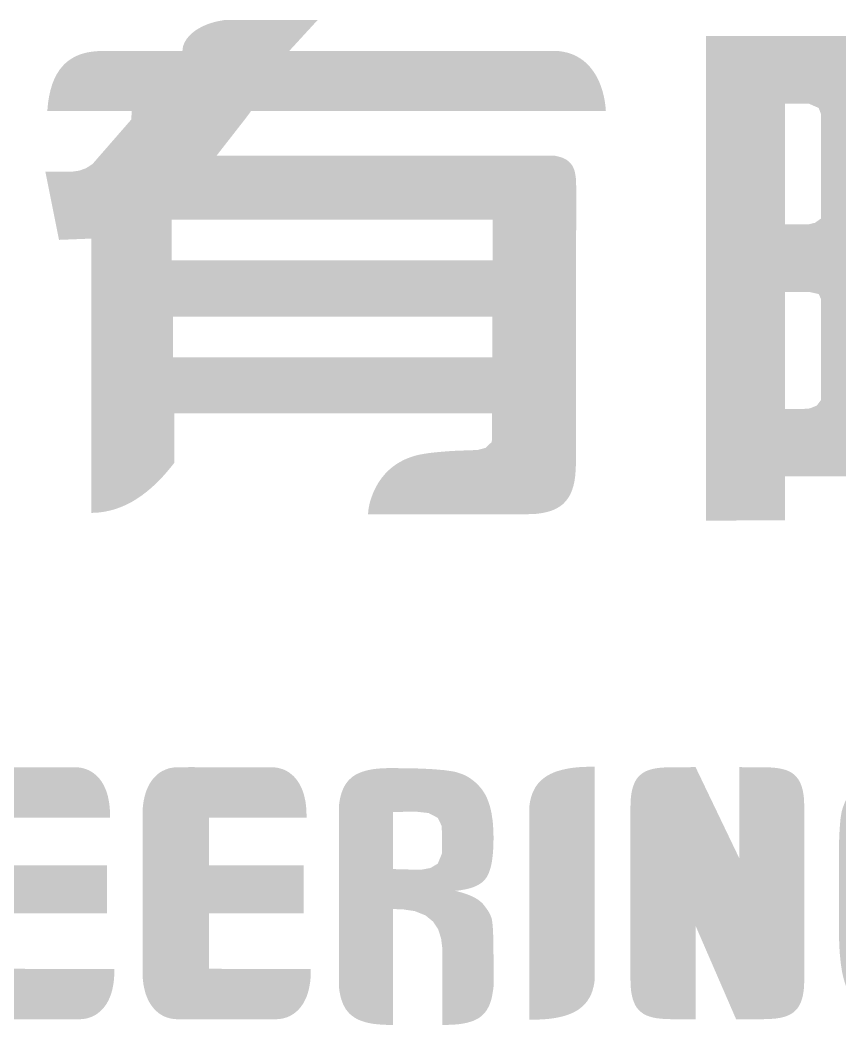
# Model space of a CAD drawing. Extents: x 757 to 8510, y -6585 to 527.
# Drawn here: x 1848.61 to 1859.12, y -827.13 to -814.26 of the extents above; entities that cross this region are included whole.
import ezdxf

# ---------------------------------------------------------------- set-up
doc = ezdxf.new("R2010")
doc.units = 0
doc.header["$MEASUREMENT"] = 0
doc.layers.add('图框', color=92, linetype='CONTINUOUS')

# ---------------------------------------------------------------- blocks, each defined once
blk = doc.blocks.new('LOGO_CD')
at = {"layer": '图框', "linetype": 'Continuous', "lineweight": -3}
h = blk.add_hatch(color=7, dxfattribs=at)
h.dxf.hatch_style = 1
h.paths.add_polyline_path([(74.669, 16.562), (73.621, 16.559), (73.579, 16.558), (73.535, 16.554), (73.493, 16.549), (73.452, 16.542), (73.414, 16.533), (73.377, 16.522), (73.342, 16.51), (73.309, 16.496), (73.277, 16.48), (73.247, 16.462), (73.218, 16.443), (73.191, 16.422), (73.166, 16.4), (73.142, 16.376), (73.098, 16.324), (73.06, 16.265), (73.027, 16.201), (73, 16.132), (72.978, 16.058), (72.96, 15.978), (72.947, 15.894), (72.939, 15.805), (72.934, 15.79), (72.934, 15.79), (72.934, 15.79), (72.934, 15.79), (72.934, 15.79), (74.02, 15.79), (74.012, 15.681), (74.005, 15.673), (73.516, 15.112), (73.435, 15.06), (73.347, 15.028), (73.242, 15.013), (72.913, 15.013), (72.913, 15.012), (73.087, 14.142), (73.088, 14.141), (73.094, 14.142), (73.495, 14.158), (73.502, 14.159), (73.502, 10.646), (73.505, 10.646), (73.515, 10.646), (73.591, 10.65), (73.666, 10.66), (73.739, 10.675), (73.811, 10.695), (73.88, 10.72), (73.949, 10.75), (74.015, 10.784), (74.08, 10.823), (74.144, 10.866), (74.206, 10.913), (74.266, 10.963), (74.325, 11.017), (74.383, 11.074), (74.439, 11.135), (74.493, 11.198), (74.546, 11.263), (74.559, 11.28), (74.563, 11.284), (74.564, 11.286), (74.565, 11.287), (74.565, 11.92), (78.634, 11.92), (78.632, 11.555), (78.554, 11.479), (78.446, 11.45), (78.394, 11.449), (78.371, 11.448), (78.281, 11.445), (78.195, 11.442), (78.112, 11.438), (78.034, 11.432), (77.96, 11.426), (77.889, 11.419), (77.822, 11.411), (77.79, 11.406), (77.774, 11.404), (77.766, 11.402), (77.763, 11.402), (77.76, 11.401), (77.753, 11.4), (77.699, 11.39), (77.647, 11.377), (77.597, 11.361), (77.551, 11.344), (77.507, 11.325), (77.466, 11.303), (77.427, 11.281), (77.39, 11.256), (77.356, 11.231), (77.324, 11.204), (77.295, 11.176), (77.267, 11.148), (77.218, 11.089), (77.176, 11.028), (77.142, 10.967), (77.114, 10.907), (77.092, 10.849), (77.074, 10.795), (77.062, 10.746), (77.054, 10.702), (77.051, 10.683), (77.049, 10.666), (77.048, 10.651), (77.047, 10.638), (77.047, 10.629), (79.074, 10.629), (79.086, 10.629), (79.128, 10.63), (79.207, 10.634), (79.279, 10.644), (79.344, 10.658), (79.403, 10.676), (79.456, 10.7), (79.503, 10.728), (79.545, 10.76), (79.581, 10.798), (79.612, 10.839), (79.639, 10.886), (79.66, 10.937), (79.678, 10.993), (79.691, 11.053), (79.7, 11.118), (79.706, 11.188), (79.709, 11.262), (79.713, 14.753), (79.713, 14.774), (79.713, 14.817), (79.711, 14.897), (79.708, 14.935), (79.703, 14.971), (79.697, 15.005), (79.688, 15.037), (79.676, 15.067), (79.661, 15.095), (79.642, 15.12), (79.62, 15.143), (79.593, 15.164), (79.562, 15.182), (79.526, 15.197), (79.485, 15.209), (79.438, 15.219), (79.433, 15.219), (79.233, 15.219), (79.217, 15.219), (79.188, 15.219), (79.186, 15.219), (75.105, 15.219), (75.471, 15.688), (75.547, 15.79), (80.092, 15.79), (80.092, 15.79), (80.093, 15.79), (80.093, 15.79), (80.093, 15.79), (80.089, 15.839), (80.081, 15.906), (80.068, 15.974), (80.051, 16.043), (80.029, 16.111), (80.002, 16.178), (79.969, 16.243), (79.93, 16.304), (79.885, 16.361), (79.86, 16.388), (79.833, 16.413), (79.805, 16.437), (79.774, 16.459), (79.742, 16.479), (79.708, 16.497), (79.673, 16.514), (79.635, 16.528), (79.595, 16.54), (79.554, 16.549), (79.51, 16.557), (79.464, 16.561), (79.453, 16.562), (79.452, 16.562), (76.038, 16.562), (76.4, 16.956), (76.398, 16.956), (75.208, 16.956), (75.208, 16.956), (75.204, 16.956), (75.188, 16.953), (75.126, 16.942), (75.069, 16.928), (75.015, 16.912), (74.965, 16.893), (74.918, 16.871), (74.876, 16.848), (74.837, 16.824), (74.803, 16.798), (74.772, 16.77), (74.745, 16.742), (74.722, 16.713), (74.704, 16.684), (74.689, 16.654), (74.678, 16.625), (74.672, 16.596), (74.669, 16.567)])
h.paths.add_polyline_path([(78.642, 14.399), (78.642, 14.399), (78.642, 14.397), (78.642, 13.928), (78.642, 13.878), (74.53, 13.878), (74.53, 14.399)], flags=16)
h.paths.add_polyline_path([(78.431, 13.16), (78.458, 13.16), (78.53, 13.16), (78.54, 13.16), (78.55, 13.16), (78.559, 13.16), (78.568, 13.16), (78.577, 13.16), (78.584, 13.16), (78.592, 13.16), (78.599, 13.16), (78.605, 13.16), (78.616, 13.16), (78.621, 13.16), (78.625, 13.16), (78.629, 13.16), (78.632, 13.16), (78.637, 13.16), (78.638, 13.16), (78.639, 13.16), (78.639, 13.16), (78.639, 12.638), (78.615, 12.638), (78.61, 12.638), (78.604, 12.638), (78.597, 12.638), (78.583, 12.638), (78.575, 12.638), (78.566, 12.638), (78.548, 12.638), (78.538, 12.638), (78.528, 12.638), (78.517, 12.638), (78.505, 12.638), (74.723, 12.638), (74.698, 12.638), (74.674, 12.638), (74.663, 12.638), (74.642, 12.638), (74.633, 12.638), (74.615, 12.638), (74.607, 12.638), (74.599, 12.638), (74.592, 12.638), (74.579, 12.638), (74.573, 12.638), (74.568, 12.638), (74.564, 12.638), (74.551, 12.638), (74.549, 12.638), (74.548, 12.638), (74.547, 12.688), (74.547, 13.16), (74.557, 13.16), (74.561, 13.16), (74.565, 13.16), (74.593, 13.16), (74.601, 13.16), (74.608, 13.16), (74.617, 13.16), (74.644, 13.16), (74.655, 13.16), (74.665, 13.16), (74.677, 13.16)], flags=16)
h = blk.add_hatch(color=7, dxfattribs=at)
h.dxf.hatch_style = 1
h.paths.add_polyline_path([(81.377, 10.546), (82.387, 10.552), (82.387, 10.65), (82.387, 11.029), (82.387, 11.102), (82.387, 11.112), (83.278, 11.112), (83.311, 11.112), (83.343, 11.113), (83.373, 11.115), (83.403, 11.117), (83.432, 11.12), (83.46, 11.124), (83.487, 11.128), (83.514, 11.134), (83.539, 11.139), (83.563, 11.146), (83.587, 11.153), (83.609, 11.161), (83.631, 11.17), (83.652, 11.179), (83.672, 11.189), (83.691, 11.2), (83.71, 11.211), (83.727, 11.223), (83.744, 11.236), (83.76, 11.25), (83.775, 11.264), (83.79, 11.279), (83.803, 11.294), (83.816, 11.31), (83.828, 11.327), (83.84, 11.345), (83.85, 11.363), (83.86, 11.382), (83.869, 11.402), (83.878, 11.422), (83.885, 11.443), (83.893, 11.465), (83.899, 11.487), (83.905, 11.511), (83.91, 11.534), (83.914, 11.559), (83.918, 11.584), (83.921, 11.61), (83.924, 11.637), (83.925, 11.664), (83.927, 11.692), (83.928, 11.726), (83.928, 13.239), (83.927, 13.254), (83.926, 13.308), (83.922, 13.36), (83.917, 13.409), (83.909, 13.456), (83.9, 13.501), (83.888, 13.544), (83.873, 13.584), (83.857, 13.623), (83.838, 13.658), (83.811, 13.699), (83.791, 13.723), (83.778, 13.738), (83.764, 13.752), (83.749, 13.766), (83.734, 13.779), (83.718, 13.791), (83.701, 13.803), (83.683, 13.814), (83.665, 13.825), (83.646, 13.835), (83.626, 13.845), (83.605, 13.854), (83.583, 13.862), (83.561, 13.87), (83.538, 13.878), (83.514, 13.884), (83.489, 13.891), (83.463, 13.896), (83.436, 13.901), (83.409, 13.906), (83.38, 13.91), (83.409, 13.914), (83.436, 13.918), (83.463, 13.924), (83.489, 13.93), (83.514, 13.936), (83.538, 13.943), (83.561, 13.95), (83.583, 13.958), (83.605, 13.967), (83.626, 13.976), (83.646, 13.986), (83.665, 13.996), (83.683, 14.007), (83.701, 14.018), (83.718, 14.03), (83.734, 14.043), (83.749, 14.056), (83.764, 14.07), (83.778, 14.084), (83.791, 14.099), (83.816, 14.13), (83.838, 14.163), (83.857, 14.199), (83.873, 14.237), (83.888, 14.277), (83.9, 14.319), (83.909, 14.364), (83.917, 14.411), (83.922, 14.46), (83.926, 14.511), (83.928, 14.568), (83.928, 16.149), (83.927, 16.164), (83.927, 16.193), (83.926, 16.22), (83.924, 16.247), (83.921, 16.273), (83.918, 16.299), (83.914, 16.323), (83.91, 16.347), (83.905, 16.37), (83.9, 16.393), (83.893, 16.415), (83.886, 16.436), (83.879, 16.456), (83.87, 16.476), (83.861, 16.495), (83.851, 16.513), (83.841, 16.531), (83.83, 16.548), (83.818, 16.564), (83.805, 16.58), (83.791, 16.594), (83.777, 16.609), (83.762, 16.622), (83.746, 16.635), (83.729, 16.647), (83.712, 16.658), (83.694, 16.669), (83.674, 16.679), (83.654, 16.689), (83.633, 16.697), (83.612, 16.705), (83.589, 16.713), (83.565, 16.72), (83.541, 16.726), (83.515, 16.731), (83.489, 16.736), (83.462, 16.74), (83.434, 16.744), (83.404, 16.746), (83.374, 16.749), (83.343, 16.75), (83.311, 16.751), (83.278, 16.752), (81.377, 16.752)])
h.paths.add_polyline_path([(82.387, 15.885), (82.695, 15.885), (82.819, 15.831), (82.849, 15.751), (82.849, 14.415), (82.771, 14.36), (82.686, 14.34), (82.623, 14.339), (82.387, 14.339)], flags=16)
h.paths.add_polyline_path([(82.387, 13.473), (82.707, 13.473), (82.819, 13.448), (82.849, 13.385), (82.849, 12.091), (82.794, 12.019), (82.703, 11.983), (82.636, 11.978), (82.387, 11.978)], flags=16)
h = blk.add_hatch(color=7, dxfattribs=at)
h.dxf.hatch_style = 1
h.paths.add_polyline_path([(71.64, 4.812), (71.641, 4.811), (71.642, 4.809), (71.644, 4.807), (71.644, 4.806), (71.64, 4.806), (71.64, 4.762), (71.641, 4.72), (71.644, 4.68), (71.648, 4.641), (71.654, 4.604), (71.66, 4.569), (71.668, 4.535), (71.677, 4.503), (71.687, 4.473), (71.697, 4.444), (71.709, 4.417), (71.722, 4.391), (71.736, 4.367), (71.75, 4.345), (71.765, 4.324), (71.781, 4.304), (71.797, 4.286), (71.814, 4.269), (71.832, 4.254), (71.85, 4.239), (71.869, 4.226), (71.888, 4.215), (71.907, 4.204), (71.927, 4.195), (71.947, 4.187), (71.967, 4.181), (71.987, 4.175), (72.007, 4.17), (72.028, 4.167), (72.048, 4.164), (72.068, 4.163), (72.089, 4.163), (73.348, 4.163), (73.368, 4.163), (73.388, 4.164), (73.409, 4.167), (73.429, 4.17), (73.45, 4.175), (73.47, 4.181), (73.49, 4.187), (73.51, 4.195), (73.529, 4.204), (73.549, 4.215), (73.568, 4.226), (73.586, 4.239), (73.604, 4.254), (73.622, 4.269), (73.639, 4.286), (73.656, 4.304), (73.671, 4.324), (73.687, 4.345), (73.701, 4.367), (73.714, 4.391), (73.727, 4.417), (73.739, 4.444), (73.75, 4.473), (73.76, 4.503), (73.769, 4.535), (73.776, 4.569), (73.783, 4.604), (73.788, 4.641), (73.792, 4.68), (73.795, 4.72), (73.797, 4.762), (73.797, 4.806), (73.171, 4.806), (72.491, 4.808), (72.491, 5.518), (73.704, 5.518), (73.704, 6.132), (72.491, 6.132), (72.491, 6.744), (73.082, 6.744), (73.082, 6.744), (73.742, 6.745), (73.742, 6.789), (73.74, 6.831), (73.737, 6.871), (73.733, 6.91), (73.728, 6.947), (73.721, 6.982), (73.714, 7.016), (73.705, 7.048), (73.695, 7.078), (73.684, 7.107), (73.672, 7.134), (73.66, 7.159), (73.646, 7.184), (73.632, 7.206), (73.617, 7.227), (73.601, 7.247), (73.584, 7.265), (73.567, 7.282), (73.55, 7.297), (73.531, 7.312), (73.513, 7.325), (73.494, 7.336), (73.475, 7.347), (73.455, 7.356), (73.435, 7.364), (73.415, 7.37), (73.395, 7.376), (73.374, 7.381), (73.354, 7.384), (73.334, 7.387), (73.313, 7.388), (73.293, 7.388), (73.082, 7.388), (72.229, 7.39), (72.228, 7.388), (72.089, 7.388), (72.069, 7.388), (72.049, 7.387), (72.03, 7.384), (72.01, 7.381), (71.99, 7.377), (71.971, 7.372), (71.951, 7.365), (71.932, 7.358), (71.913, 7.349), (71.894, 7.34), (71.876, 7.329), (71.858, 7.317), (71.84, 7.304), (71.823, 7.289), (71.806, 7.274), (71.79, 7.257), (71.774, 7.239), (71.759, 7.219), (71.745, 7.198), (71.731, 7.176), (71.718, 7.152), (71.706, 7.127), (71.695, 7.101), (71.685, 7.073), (71.675, 7.043), (71.667, 7.012), (71.66, 6.979), (71.653, 6.945), (71.648, 6.909), (71.644, 6.872), (71.642, 6.833), (71.64, 6.787)])
h = blk.add_hatch(color=7, dxfattribs=at)
h.dxf.hatch_style = 1
h.paths.add_polyline_path([(74.276, 7.219), (74.261, 7.198), (74.248, 7.176), (74.235, 7.152), (74.223, 7.127), (74.212, 7.101), (74.201, 7.073), (74.192, 7.043), (74.184, 7.012), (74.176, 6.979), (74.17, 6.945), (74.165, 6.909), (74.161, 6.872), (74.158, 6.833), (74.157, 6.789), (74.157, 4.812), (74.157, 4.811), (74.159, 4.809), (74.16, 4.807), (74.161, 4.806), (74.157, 4.806), (74.157, 4.762), (74.158, 4.72), (74.161, 4.68), (74.165, 4.641), (74.17, 4.604), (74.177, 4.569), (74.185, 4.535), (74.193, 4.503), (74.203, 4.473), (74.214, 4.444), (74.226, 4.417), (74.239, 4.391), (74.252, 4.367), (74.267, 4.345), (74.282, 4.324), (74.298, 4.304), (74.314, 4.286), (74.331, 4.269), (74.349, 4.254), (74.367, 4.239), (74.385, 4.226), (74.404, 4.215), (74.424, 4.204), (74.443, 4.195), (74.463, 4.187), (74.483, 4.181), (74.504, 4.175), (74.524, 4.17), (74.544, 4.167), (74.565, 4.164), (74.585, 4.163), (74.605, 4.163), (75.865, 4.163), (75.885, 4.163), (75.905, 4.164), (75.925, 4.167), (75.946, 4.17), (75.966, 4.175), (75.986, 4.181), (76.007, 4.187), (76.026, 4.195), (76.046, 4.204), (76.065, 4.215), (76.084, 4.226), (76.103, 4.239), (76.121, 4.254), (76.139, 4.269), (76.156, 4.286), (76.172, 4.304), (76.188, 4.324), (76.203, 4.345), (76.218, 4.367), (76.231, 4.391), (76.244, 4.417), (76.256, 4.444), (76.267, 4.473), (76.276, 4.503), (76.285, 4.535), (76.293, 4.569), (76.299, 4.604), (76.305, 4.641), (76.309, 4.68), (76.312, 4.72), (76.313, 4.762), (76.313, 4.806), (75.688, 4.806), (75.008, 4.808), (75.008, 5.518), (76.221, 5.518), (76.221, 6.132), (75.008, 6.132), (75.008, 6.744), (75.599, 6.744), (75.599, 6.745), (76.258, 6.745), (76.258, 6.789), (76.257, 6.831), (76.254, 6.871), (76.25, 6.91), (76.245, 6.947), (76.238, 6.982), (76.23, 7.016), (76.222, 7.048), (76.212, 7.078), (76.201, 7.107), (76.189, 7.134), (76.176, 7.159), (76.163, 7.184), (76.148, 7.206), (76.133, 7.227), (76.117, 7.247), (76.101, 7.265), (76.084, 7.282), (76.066, 7.297), (76.048, 7.312), (76.029, 7.325), (76.011, 7.336), (75.991, 7.347), (75.972, 7.356), (75.952, 7.364), (75.932, 7.37), (75.911, 7.376), (75.891, 7.381), (75.871, 7.384), (75.85, 7.387), (75.83, 7.388), (75.81, 7.388), (75.599, 7.388), (74.746, 7.39), (74.745, 7.388), (74.605, 7.388), (74.586, 7.388), (74.566, 7.387), (74.546, 7.384), (74.527, 7.381), (74.507, 7.377), (74.487, 7.372), (74.468, 7.365), (74.449, 7.358), (74.43, 7.349), (74.411, 7.34), (74.392, 7.329), (74.374, 7.317), (74.357, 7.304), (74.339, 7.289), (74.323, 7.274), (74.306, 7.257), (74.291, 7.239)])
h = blk.add_hatch(color=7, dxfattribs=at)
h.dxf.hatch_style = 1
h.paths.add_polyline_path([(76.673, 4.578), (76.674, 4.573), (76.675, 4.565), (76.678, 4.538), (76.682, 4.511), (76.687, 4.486), (76.692, 4.461), (76.698, 4.437), (76.705, 4.414), (76.713, 4.391), (76.721, 4.37), (76.73, 4.349), (76.74, 4.33), (76.75, 4.311), (76.761, 4.292), (76.774, 4.275), (76.787, 4.259), (76.801, 4.243), (76.816, 4.228), (76.832, 4.214), (76.849, 4.201), (76.867, 4.188), (76.886, 4.176), (76.906, 4.165), (76.927, 4.155), (76.949, 4.146), (76.973, 4.137), (76.997, 4.129), (77.023, 4.122), (77.05, 4.115), (77.078, 4.11), (77.092, 4.107), (77.116, 4.103), (77.118, 4.103), (77.123, 4.102), (77.153, 4.099), (77.184, 4.096), (77.216, 4.093), (77.249, 4.092), (77.284, 4.09), (77.32, 4.09), (77.357, 4.09), (77.367, 4.09), (77.367, 5.573), (77.494, 5.569), (77.643, 5.547), (77.782, 5.492), (77.88, 5.412), (77.945, 5.314), (77.982, 5.197), (77.996, 5.086), (77.996, 4.09), (78.077, 4.09), (78.077, 4.09), (78.077, 4.09), (78.077, 4.09), (78.083, 4.091), (78.094, 4.091), (78.115, 4.092), (78.156, 4.094), (78.195, 4.097), (78.232, 4.102), (78.266, 4.107), (78.299, 4.114), (78.33, 4.121), (78.359, 4.13), (78.387, 4.139), (78.412, 4.15), (78.436, 4.162), (78.459, 4.174), (78.48, 4.188), (78.499, 4.203), (78.517, 4.219), (78.534, 4.237), (78.549, 4.255), (78.563, 4.274), (78.576, 4.295), (78.588, 4.317), (78.599, 4.34), (78.609, 4.364), (78.617, 4.389), (78.625, 4.415), (78.632, 4.443), (78.638, 4.472), (78.643, 4.502), (78.648, 4.533), (78.652, 4.566), (78.653, 4.574), (78.654, 4.578), (78.654, 4.954), (78.654, 4.957), (78.654, 4.96), (78.654, 4.967), (78.654, 4.98), (78.653, 5.006), (78.653, 5.032), (78.653, 5.057), (78.653, 5.081), (78.653, 5.104), (78.652, 5.127), (78.652, 5.149), (78.652, 5.17), (78.651, 5.19), (78.651, 5.21), (78.65, 5.229), (78.649, 5.247), (78.649, 5.265), (78.648, 5.282), (78.647, 5.298), (78.646, 5.313), (78.645, 5.328), (78.644, 5.342), (78.643, 5.355), (78.642, 5.367), (78.641, 5.379), (78.64, 5.39), (78.639, 5.401), (78.638, 5.41), (78.636, 5.419), (78.635, 5.427), (78.633, 5.435), (78.632, 5.441), (78.629, 5.453), (78.625, 5.466), (78.62, 5.478), (78.615, 5.491), (78.61, 5.504), (78.603, 5.516), (78.596, 5.53), (78.588, 5.543), (78.58, 5.556), (78.561, 5.583), (78.54, 5.611), (78.529, 5.625), (78.517, 5.64), (78.503, 5.654), (78.488, 5.668), (78.472, 5.681), (78.453, 5.694), (78.433, 5.707), (78.412, 5.719), (78.388, 5.731), (78.364, 5.742), (78.337, 5.753), (78.309, 5.764), (78.279, 5.774), (78.248, 5.784), (78.215, 5.793), (78.181, 5.802), (78.171, 5.805), (78.165, 5.806), (78.168, 5.807), (78.169, 5.807), (78.186, 5.808), (78.224, 5.813), (78.26, 5.819), (78.294, 5.825), (78.327, 5.833), (78.358, 5.841), (78.387, 5.851), (78.414, 5.861), (78.439, 5.873), (78.463, 5.885), (78.484, 5.899), (78.504, 5.913), (78.522, 5.929), (78.539, 5.945), (78.553, 5.963), (78.566, 5.982), (78.579, 6.003), (78.59, 6.027), (78.6, 6.053), (78.61, 6.081), (78.618, 6.112), (78.626, 6.145), (78.633, 6.181), (78.638, 6.219), (78.643, 6.259), (78.647, 6.301), (78.65, 6.346), (78.652, 6.394), (78.653, 6.443), (78.654, 6.469), (78.654, 6.482), (78.654, 6.496), (78.652, 6.552), (78.65, 6.606), (78.647, 6.658), (78.642, 6.707), (78.635, 6.754), (78.628, 6.8), (78.619, 6.843), (78.609, 6.883), (78.597, 6.922), (78.584, 6.959), (78.57, 6.993), (78.555, 7.025), (78.538, 7.056), (78.52, 7.084), (78.501, 7.11), (78.481, 7.134), (78.46, 7.158), (78.438, 7.18), (78.416, 7.2), (78.393, 7.219), (78.369, 7.237), (78.344, 7.254), (78.319, 7.269), (78.293, 7.283), (78.266, 7.295), (78.238, 7.306), (78.209, 7.316), (78.18, 7.325), (78.15, 7.332), (78.135, 7.335), (78.119, 7.338), (78.102, 7.34), (78.084, 7.343), (78.066, 7.346), (78.046, 7.348), (78.026, 7.351), (78.005, 7.353), (77.982, 7.355), (77.959, 7.357), (77.936, 7.359), (77.911, 7.361), (77.885, 7.363), (77.859, 7.365), (77.831, 7.366), (77.803, 7.368), (77.774, 7.369), (77.744, 7.37), (77.713, 7.371), (77.681, 7.373), (77.648, 7.373), (77.615, 7.374), (77.58, 7.375), (77.545, 7.376), (77.509, 7.376), (77.472, 7.377), (77.434, 7.377), (77.395, 7.378), (77.354, 7.378), (77.347, 7.378), (77.301, 7.378), (77.301, 7.378), (77.256, 7.376), (77.214, 7.374), (77.173, 7.371), (77.135, 7.367), (77.098, 7.362), (77.064, 7.355), (77.031, 7.348), (76.999, 7.339), (76.97, 7.33), (76.942, 7.319), (76.916, 7.307), (76.891, 7.295), (76.868, 7.281), (76.847, 7.266), (76.827, 7.249), (76.808, 7.232), (76.791, 7.214), (76.775, 7.194), (76.76, 7.173), (76.747, 7.151), (76.734, 7.128), (76.723, 7.103), (76.713, 7.078), (76.704, 7.051), (76.696, 7.023), (76.689, 6.994), (76.683, 6.963), (76.678, 6.931), (76.674, 6.898), (76.673, 6.89)])
h.paths.add_polyline_path([(77.367, 6.816), (77.501, 6.818), (77.656, 6.821), (77.823, 6.802), (77.939, 6.741), (77.99, 6.637), (77.992, 6.564), (77.992, 6.282), (77.94, 6.155), (77.847, 6.099), (77.736, 6.078), (77.615, 6.078), (77.542, 6.08), (77.465, 6.083), (77.384, 6.084), (77.374, 6.084), (77.367, 6.084)], flags=16)
h = blk.add_hatch(color=7, dxfattribs=at)
h.dxf.hatch_style = 1
h.paths.add_polyline_path([(79.948, 7.394), (79.948, 7.395), (79.947, 7.395), (79.945, 7.395), (79.93, 7.395), (79.899, 7.395), (79.869, 7.395), (79.839, 7.394), (79.81, 7.393), (79.782, 7.391), (79.754, 7.39), (79.727, 7.387), (79.701, 7.385), (79.675, 7.382), (79.65, 7.379), (79.625, 7.375), (79.601, 7.371), (79.578, 7.366), (79.555, 7.361), (79.533, 7.356), (79.511, 7.35), (79.49, 7.344), (79.47, 7.338), (79.45, 7.331), (79.431, 7.324), (79.413, 7.316), (79.395, 7.308), (79.377, 7.299), (79.36, 7.29), (79.344, 7.281), (79.328, 7.271), (79.313, 7.261), (79.299, 7.25), (79.285, 7.239), (79.271, 7.228), (79.258, 7.216), (79.246, 7.203), (79.234, 7.191), (79.223, 7.178), (79.212, 7.164), (79.202, 7.15), (79.192, 7.135), (79.183, 7.12), (79.175, 7.105), (79.167, 7.089), (79.159, 7.073), (79.152, 7.056), (79.146, 7.039), (79.14, 7.021), (79.135, 7.003), (79.13, 6.985), (79.125, 6.966), (79.121, 6.946), (79.118, 6.926), (79.115, 6.906), (79.114, 6.896), (79.114, 6.894), (79.114, 6.894), (79.114, 6.893), (79.114, 4.158), (79.114, 4.157), (79.115, 4.157), (79.117, 4.157), (79.132, 4.157), (79.163, 4.157), (79.193, 4.158), (79.223, 4.158), (79.252, 4.159), (79.28, 4.161), (79.308, 4.162), (79.335, 4.165), (79.361, 4.167), (79.387, 4.17), (79.412, 4.174), (79.437, 4.177), (79.461, 4.181), (79.484, 4.186), (79.507, 4.191), (79.529, 4.196), (79.551, 4.202), (79.572, 4.208), (79.592, 4.214), (79.612, 4.221), (79.631, 4.229), (79.649, 4.236), (79.667, 4.244), (79.685, 4.253), (79.702, 4.262), (79.718, 4.271), (79.734, 4.281), (79.749, 4.291), (79.763, 4.302), (79.777, 4.313), (79.791, 4.324), (79.804, 4.336), (79.816, 4.349), (79.828, 4.361), (79.839, 4.375), (79.85, 4.388), (79.86, 4.402), (79.869, 4.417), (79.879, 4.432), (79.887, 4.447), (79.895, 4.463), (79.903, 4.479), (79.91, 4.496), (79.916, 4.513), (79.922, 4.531), (79.927, 4.549), (79.932, 4.567), (79.937, 4.586), (79.941, 4.606), (79.944, 4.626), (79.947, 4.646), (79.948, 4.657), (79.948, 4.659)])
h = blk.add_hatch(color=7, dxfattribs=at)
h.dxf.hatch_style = 1
h.paths.add_polyline_path([(81.801, 6.225), (81.242, 7.39), (80.921, 7.389), (80.882, 7.388), (80.844, 7.386), (80.808, 7.384), (80.773, 7.38), (80.74, 7.376), (80.708, 7.37), (80.678, 7.363), (80.65, 7.355), (80.623, 7.345), (80.597, 7.333), (80.573, 7.32), (80.551, 7.304), (80.53, 7.287), (80.511, 7.268), (80.493, 7.246), (80.485, 7.235), (80.477, 7.223), (80.47, 7.21), (80.463, 7.196), (80.457, 7.182), (80.451, 7.167), (80.445, 7.152), (80.439, 7.136), (80.435, 7.119), (80.43, 7.102), (80.426, 7.083), (80.422, 7.064), (80.419, 7.045), (80.416, 7.024), (80.414, 7.003), (80.412, 6.981), (80.41, 6.958), (80.409, 6.934), (80.409, 6.91), (80.408, 6.884), (80.408, 4.668), (80.409, 4.643), (80.409, 4.618), (80.41, 4.594), (80.412, 4.571), (80.414, 4.549), (80.416, 4.528), (80.419, 4.508), (80.422, 4.488), (80.426, 4.469), (80.43, 4.451), (80.435, 4.433), (80.439, 4.416), (80.445, 4.4), (80.45, 4.385), (80.457, 4.37), (80.463, 4.356), (80.47, 4.342), (80.477, 4.33), (80.485, 4.317), (80.493, 4.306), (80.511, 4.284), (80.53, 4.265), (80.551, 4.248), (80.573, 4.232), (80.597, 4.219), (80.622, 4.208), (80.649, 4.198), (80.678, 4.189), (80.708, 4.182), (80.74, 4.176), (80.773, 4.172), (80.808, 4.168), (80.844, 4.166), (80.881, 4.164), (80.921, 4.163), (80.961, 4.163), (81.242, 4.163), (81.242, 5.359), (81.761, 4.163), (82.101, 4.163), (82.118, 4.163), (82.157, 4.164), (82.195, 4.165), (82.232, 4.168), (82.267, 4.171), (82.3, 4.176), (82.332, 4.181), (82.362, 4.188), (82.391, 4.197), (82.419, 4.207), (82.444, 4.218), (82.468, 4.232), (82.491, 4.247), (82.512, 4.264), (82.531, 4.283), (82.549, 4.305), (82.557, 4.316), (82.565, 4.329), (82.572, 4.341), (82.579, 4.355), (82.586, 4.369), (82.592, 4.384), (82.598, 4.399), (82.603, 4.415), (82.608, 4.432), (82.613, 4.45), (82.617, 4.468), (82.62, 4.487), (82.624, 4.507), (82.626, 4.527), (82.629, 4.549), (82.631, 4.571), (82.632, 4.594), (82.633, 4.618), (82.634, 4.642), (82.634, 4.668), (82.634, 6.884), (82.634, 6.91), (82.633, 6.934), (82.632, 6.958), (82.631, 6.981), (82.629, 7.003), (82.626, 7.024), (82.624, 7.045), (82.62, 7.064), (82.617, 7.083), (82.613, 7.102), (82.608, 7.119), (82.603, 7.136), (82.598, 7.152), (82.592, 7.167), (82.586, 7.182), (82.58, 7.196), (82.573, 7.21), (82.565, 7.223), (82.558, 7.235), (82.549, 7.246), (82.532, 7.268), (82.513, 7.287), (82.492, 7.304), (82.47, 7.32), (82.446, 7.333), (82.42, 7.345), (82.393, 7.355), (82.365, 7.363), (82.335, 7.37), (82.303, 7.376), (82.27, 7.38), (82.235, 7.384), (82.199, 7.386), (82.161, 7.388), (81.801, 7.39)])
h = blk.add_hatch(color=7, dxfattribs=at)
h.dxf.hatch_style = 1
h.paths.add_polyline_path([(83.84, 6.59), (83.884, 6.704), (83.956, 6.784), (84.048, 6.835), (84.166, 6.859), (84.298, 6.841), (84.411, 6.778), (84.479, 6.681), (84.502, 6.586), (84.502, 6.398), (84.503, 6.398), (85.278, 6.398), (85.279, 6.398), (85.279, 6.398), (85.279, 6.429), (85.279, 6.462), (85.278, 6.496), (85.277, 6.53), (85.275, 6.566), (85.273, 6.603), (85.269, 6.641), (85.265, 6.679), (85.259, 6.717), (85.252, 6.757), (85.244, 6.796), (85.234, 6.836), (85.222, 6.877), (85.209, 6.917), (85.194, 6.958), (85.184, 6.98), (85.174, 7.002), (85.162, 7.024), (85.15, 7.045), (85.136, 7.066), (85.122, 7.086), (85.106, 7.106), (85.089, 7.126), (85.072, 7.145), (85.053, 7.164), (85.034, 7.182), (85.013, 7.2), (84.991, 7.218), (84.969, 7.235), (84.945, 7.252), (84.92, 7.269), (84.894, 7.285), (84.868, 7.3), (84.84, 7.316), (84.811, 7.33), (84.782, 7.344), (84.751, 7.357), (84.72, 7.369), (84.688, 7.381), (84.656, 7.391), (84.622, 7.401), (84.588, 7.41), (84.553, 7.419), (84.517, 7.426), (84.48, 7.433), (84.443, 7.439), (84.404, 7.444), (84.365, 7.448), (84.325, 7.452), (84.284, 7.454), (84.243, 7.456), (84.201, 7.457), (84.179, 7.457), (84.168, 7.457), (84.163, 7.457), (84.159, 7.457), (84.096, 7.456), (84.035, 7.453), (83.975, 7.448), (83.917, 7.44), (83.86, 7.431), (83.805, 7.419), (83.751, 7.406), (83.699, 7.39), (83.648, 7.373), (83.599, 7.353), (83.553, 7.332), (83.508, 7.309), (83.466, 7.285), (83.426, 7.259), (83.389, 7.231), (83.353, 7.203), (83.32, 7.172), (83.289, 7.14), (83.261, 7.107), (83.234, 7.073), (83.21, 7.038), (83.188, 7.003), (83.169, 6.968), (83.152, 6.933), (83.138, 6.897), (83.125, 6.861), (83.115, 6.825), (83.108, 6.788), (83.102, 6.751), (83.099, 6.73), (83.097, 6.709), (83.095, 6.687), (83.093, 6.664), (83.091, 6.64), (83.089, 6.615), (83.087, 6.589), (83.086, 6.563), (83.085, 6.535), (83.083, 6.506), (83.082, 6.476), (83.081, 6.445), (83.081, 6.414), (83.08, 6.381), (83.079, 6.347), (83.079, 6.313), (83.079, 6.277), (83.079, 6.259), (83.079, 6.254), (83.079, 5.312), (83.079, 5.308), (83.079, 5.305), (83.079, 5.292), (83.079, 5.243), (83.08, 5.196), (83.082, 5.15), (83.083, 5.105), (83.086, 5.061), (83.088, 5.019), (83.092, 4.978), (83.096, 4.938), (83.1, 4.9), (83.104, 4.863), (83.11, 4.827), (83.115, 4.793), (83.121, 4.759), (83.128, 4.728), (83.135, 4.697), (83.143, 4.668), (83.151, 4.64), (83.159, 4.614), (83.168, 4.589), (83.178, 4.564), (83.189, 4.541), (83.201, 4.517), (83.214, 4.495), (83.228, 4.473), (83.243, 4.451), (83.259, 4.43), (83.276, 4.41), (83.294, 4.39), (83.313, 4.371), (83.333, 4.352), (83.354, 4.334), (83.376, 4.316), (83.399, 4.299), (83.423, 4.283), (83.447, 4.267), (83.473, 4.252), (83.5, 4.237), (83.528, 4.223), (83.557, 4.209), (83.586, 4.197), (83.616, 4.185), (83.647, 4.174), (83.679, 4.163), (83.712, 4.153), (83.746, 4.144), (83.78, 4.136), (83.815, 4.129), (83.851, 4.122), (83.888, 4.116), (83.925, 4.111), (83.963, 4.106), (84.003, 4.102), (84.042, 4.099), (84.083, 4.097), (84.125, 4.095), (84.167, 4.095), (84.209, 4.095), (84.25, 4.095), (84.29, 4.097), (84.33, 4.1), (84.368, 4.103), (84.406, 4.108), (84.444, 4.113), (84.48, 4.119), (84.516, 4.126), (84.552, 4.134), (84.586, 4.143), (84.62, 4.152), (84.653, 4.163), (84.686, 4.174), (84.718, 4.186), (84.749, 4.199), (84.779, 4.213), (84.809, 4.228), (84.838, 4.244), (84.866, 4.26), (84.894, 4.277), (84.92, 4.294), (84.945, 4.312), (84.969, 4.33), (84.992, 4.348), (85.014, 4.366), (85.035, 4.385), (85.055, 4.404), (85.074, 4.423), (85.092, 4.442), (85.108, 4.462), (85.124, 4.482), (85.139, 4.502), (85.152, 4.523), (85.165, 4.544), (85.176, 4.565), (85.186, 4.587), (85.196, 4.609), (85.204, 4.631), (85.212, 4.654), (85.219, 4.68), (85.226, 4.707), (85.233, 4.735), (85.239, 4.766), (85.244, 4.797), (85.25, 4.831), (85.254, 4.866), (85.259, 4.903), (85.263, 4.941), (85.266, 4.981), (85.269, 5.022), (85.272, 5.065), (85.274, 5.11), (85.276, 5.157), (85.277, 5.205), (85.278, 5.254), (85.278, 5.305), (85.278, 5.318), (85.278, 5.325), (85.278, 5.328), (85.278, 5.335), (85.278, 5.454), (85.278, 5.454), (85.278, 5.454), (85.278, 5.947), (85.275, 5.947), (84.167, 5.947), (84.167, 5.903), (84.166, 5.433), (84.166, 5.433), (84.502, 5.433), (84.502, 4.989), (84.474, 4.866), (84.409, 4.763), (84.321, 4.695), (84.22, 4.661), (84.1, 4.661), (83.989, 4.708), (83.908, 4.782), (83.853, 4.889), (83.84, 4.989)])
blk = doc.blocks.new('Title_Block')
at = {"layer": '图框', "linetype": 'Continuous'}
blk.add_blockref('LOGO_CD', (-180.725, 30.43), dxfattribs=at)

msp = doc.modelspace()

# ---------------------------------------------------------------- block references
at = {"layer": '图框', "linetype": 'Continuous'}
msp.add_blockref('Title_Block', (1956.75, -861.65), dxfattribs=at)

doc.saveas('drawing.dxf')
